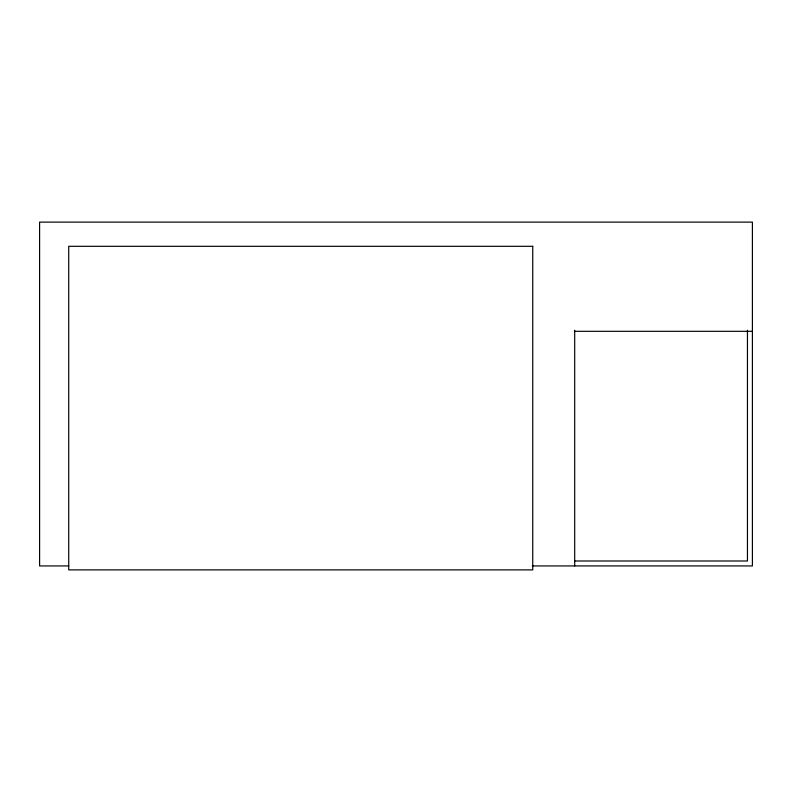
<?xml version="1.0" encoding="UTF-8"?>
<svg xmlns="http://www.w3.org/2000/svg" width="792" height="792" viewBox="0 0 792 792"><rect width="100%" height="100%" fill="white"/><g stroke="black" fill="none" stroke-linecap="round" stroke-linejoin="round"><path stroke-width="1.19" d="M574.695 331.313L752.4 331.313M574.695 560.993L747.46 560.993L747.46 330.224M68.746 565.933L39.6 565.933L39.6 222.116L752.4 222.116L752.4 565.933L532.333 565.933M574.695 330.224L574.695 565.933M532.739 246.312L68.726 246.312L68.726 569.884L532.739 569.884L532.739 246.312"/></g></svg>
